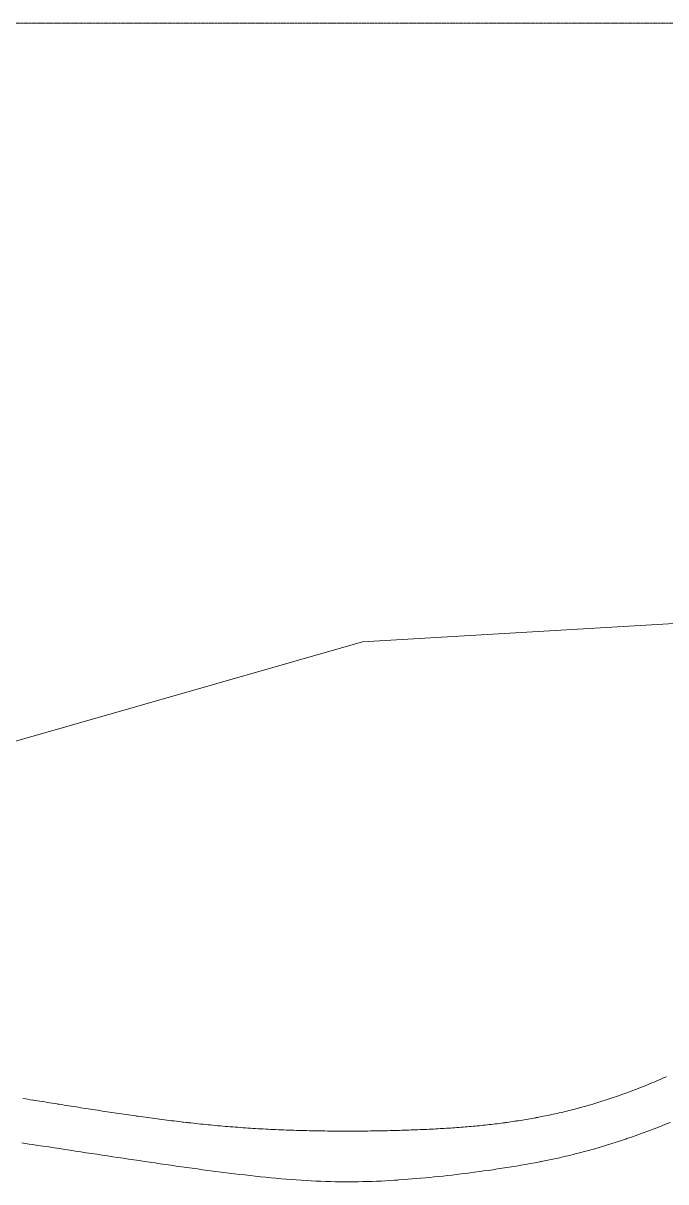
# Model space of a CAD drawing. Header units: inches. Extents: x -9418 to 110693, y 8585 to 209374.
# Drawn here: x -4245 to -2105, y 15093 to 18951 of the extents above; entities that cross this region are included whole.
import ezdxf

# ---------------------------------------------------------------- set-up
doc = ezdxf.new("R2010")
doc.units = ezdxf.units.IN
doc.header["$MEASUREMENT"] = 0
doc.linetypes.add('Aligning Line 1_8_', pattern=[0.25, 0.125, -0.125])
for name, color, linetype, lineweight in [('0-1', 7, 'Continuous', 5), ('C-TOPO', 7, 'Continuous', 9), ('G-ANNO-SYMB', 111, 'Aligning Line 1_8_', 9)]:
    doc.layers.add(name, color=color, linetype=linetype, lineweight=lineweight)

# ---------------------------------------------------------------- blocks, each defined once
blk = doc.blocks.new('1750 Ox - Topography_rvt-1-SITE PLAN - TOPO WITH IMAGERY')
at = {"layer": 'C-TOPO'}
for p, q in [((-167.7, 17065.8), (-3115.1, 16890.3)), ((-3115.1, 16890.3), (-8355.6, 15393.4)), ((-2137.3, 15428.1), (-2129.9, 15431.3)), ((-2129.9, 15431.3), (-2137.3, 15428.1)), ((-2129.9, 15431.3), (-2122.5, 15434.4)), ((-2122.5, 15434.4), (-2129.9, 15431.3)), ((-2122.5, 15434.4), (-2115, 15437.6)), ((-2115, 15437.6), (-2122.5, 15434.4)), ((-2115, 15437.6), (-2107.6, 15440.9)), ((-2107.6, 15440.9), (-2115, 15437.6)), ((-2107.6, 15440.9), (-2103.4, 15442.7)), ((-2103.4, 15442.7), (-2107.6, 15440.9)), ((-2231.6, 15390.7), (-2224.5, 15393.3)), ((-2224.5, 15393.3), (-2231.6, 15390.7)), ((-2224.5, 15393.3), (-2217.4, 15396)), ((-2217.4, 15396), (-2224.5, 15393.3)), ((-2217.4, 15396), (-2210.2, 15398.7)), ((-2210.2, 15398.7), (-2217.4, 15396)), ((-2210.2, 15398.7), (-2203, 15401.5)), ((-2203, 15401.5), (-2210.2, 15398.7)), ((-2203, 15401.5), (-2195.8, 15404.3)), ((-2195.8, 15404.3), (-2203, 15401.5)), ((-2195.8, 15404.3), (-2188.6, 15407.1)), ((-2188.6, 15407.1), (-2195.8, 15404.3)), ((-2188.6, 15407.1), (-2181.3, 15410)), ((-2181.3, 15410), (-2188.6, 15407.1)), ((-2181.3, 15410), (-2174, 15412.9)), ((-2174, 15412.9), (-2181.3, 15410)), ((-2174, 15412.9), (-2166.7, 15415.9)), ((-2166.7, 15415.9), (-2174, 15412.9)), ((-2166.7, 15415.9), (-2159.4, 15418.9)), ((-2159.4, 15418.9), (-2166.7, 15415.9)), ((-2159.4, 15418.9), (-2152.1, 15421.9)), ((-2152.1, 15421.9), (-2159.4, 15418.9)), ((-2152.1, 15421.9), (-2144.7, 15425)), ((-2144.7, 15425), (-2152.1, 15421.9)), ((-2144.7, 15425), (-2137.3, 15428.1)), ((-2137.3, 15428.1), (-2144.7, 15425)), ((-4246.2, 15370.1), (-4238.1, 15368.8)), ((-4238.1, 15368.8), (-4246.2, 15370.1)), ((-4238.1, 15368.8), (-4230, 15367.5)), ((-4230, 15367.5), (-4238.1, 15368.8)), ((-4230, 15367.5), (-4221.9, 15366.2)), ((-4221.9, 15366.2), (-4230, 15367.5)), ((-4221.9, 15366.2), (-4213.8, 15365)), ((-4213.8, 15365), (-4221.9, 15366.2)), ((-4213.8, 15365), (-4211.5, 15364.6)), ((-4211.5, 15364.6), (-4213.8, 15365)), ((-4211.5, 15364.6), (-4205.7, 15363.7)), ((-4205.7, 15363.7), (-4211.5, 15364.6)), ((-4205.7, 15363.7), (-4197.6, 15362.4)), ((-4197.6, 15362.4), (-4205.7, 15363.7)), ((-4197.6, 15362.4), (-4189.5, 15361.1)), ((-4189.5, 15361.1), (-4197.6, 15362.4)), ((-4189.5, 15361.1), (-4181.5, 15359.9)), ((-4181.5, 15359.9), (-4189.5, 15361.1)), ((-4181.5, 15359.9), (-4173.4, 15358.6)), ((-4173.4, 15358.6), (-4181.5, 15359.9)), ((-4173.4, 15358.6), (-4165.4, 15357.3)), ((-4165.4, 15357.3), (-4173.4, 15358.6)), ((-4165.4, 15357.3), (-4157.3, 15356.1)), ((-4157.3, 15356.1), (-4165.4, 15357.3)), ((-4157.3, 15356.1), (-4149.3, 15354.8)), ((-4149.3, 15354.8), (-4157.3, 15356.1)), ((-4149.3, 15354.8), (-4141.3, 15353.5)), ((-4141.3, 15353.5), (-4149.3, 15354.8)), ((-2342, 15353.6), (-2335.2, 15355.7)), ((-2335.2, 15355.7), (-2342, 15353.6)), ((-2335.2, 15355.7), (-2331.4, 15356.9)), ((-2331.4, 15356.9), (-2335.2, 15355.7)), ((-2331.4, 15356.9), (-2328.5, 15357.8)), ((-2328.5, 15357.8), (-2331.4, 15356.9)), ((-2328.5, 15357.8), (-2321.7, 15359.9)), ((-2321.7, 15359.9), (-2328.5, 15357.8)), ((-2321.7, 15359.9), (-2314.9, 15362)), ((-2314.9, 15362), (-2321.7, 15359.9)), ((-2314.9, 15362), (-2308, 15364.2)), ((-2308, 15364.2), (-2314.9, 15362)), ((-2308, 15364.2), (-2301.2, 15366.4)), ((-2301.2, 15366.4), (-2308, 15364.2)), ((-2301.2, 15366.4), (-2294.3, 15368.7)), ((-2294.3, 15368.7), (-2301.2, 15366.4)), ((-2294.3, 15368.7), (-2287.5, 15371)), ((-2287.5, 15371), (-2294.3, 15368.7)), ((-2287.5, 15371), (-2280.6, 15373.3)), ((-2280.6, 15373.3), (-2287.5, 15371)), ((-2280.6, 15373.3), (-2273.6, 15375.7)), ((-2273.6, 15375.7), (-2280.6, 15373.3)), ((-2273.6, 15375.7), (-2266.7, 15378.1)), ((-2266.7, 15378.1), (-2273.6, 15375.7)), ((-2266.7, 15378.1), (-2259.7, 15380.5)), ((-2259.7, 15380.5), (-2266.7, 15378.1)), ((-2259.7, 15380.5), (-2252.7, 15383)), ((-2252.7, 15383), (-2259.7, 15380.5)), ((-2252.7, 15383), (-2245.7, 15385.5)), ((-2245.7, 15385.5), (-2252.7, 15383)), ((-2245.7, 15385.5), (-2241.5, 15387)), ((-2241.5, 15387), (-2245.7, 15385.5)), ((-2241.5, 15387), (-2238.6, 15388.1)), ((-2238.6, 15388.1), (-2241.5, 15387)), ((-2238.6, 15388.1), (-2231.6, 15390.7)), ((-2231.6, 15390.7), (-2238.6, 15388.1)), ((-4141.3, 15353.5), (-4133.2, 15352.2)), ((-4133.2, 15352.2), (-4141.3, 15353.5)), ((-4133.2, 15352.2), (-4129.8, 15351.7)), ((-4129.8, 15351.7), (-4133.2, 15352.2)), ((-4129.8, 15351.7), (-4125.2, 15351)), ((-4125.2, 15351), (-4129.8, 15351.7)), ((-4125.2, 15351), (-4117.2, 15349.7)), ((-4117.2, 15349.7), (-4125.2, 15351)), ((-4117.2, 15349.7), (-4109.2, 15348.4)), ((-4109.2, 15348.4), (-4117.2, 15349.7)), ((-4109.2, 15348.4), (-4101.2, 15347.2)), ((-4101.2, 15347.2), (-4109.2, 15348.4)), ((-4101.2, 15347.2), (-4093.2, 15345.9)), ((-4093.2, 15345.9), (-4101.2, 15347.2)), ((-4093.2, 15345.9), (-4085.3, 15344.6)), ((-4085.3, 15344.6), (-4093.2, 15345.9)), ((-4085.3, 15344.6), (-4077.3, 15343.4)), ((-4077.3, 15343.4), (-4085.3, 15344.6)), ((-4077.3, 15343.4), (-4069.3, 15342.1)), ((-4069.3, 15342.1), (-4077.3, 15343.4)), ((-4069.3, 15342.1), (-4061.3, 15340.9)), ((-4061.3, 15340.9), (-4069.3, 15342.1)), ((-4061.3, 15340.9), (-4053.4, 15339.6)), ((-4053.4, 15339.6), (-4061.3, 15340.9)), ((-4053.4, 15339.6), (-4045.4, 15338.4)), ((-4045.4, 15338.4), (-4053.4, 15339.6)), ((-4045.4, 15338.4), (-4037.5, 15337.1)), ((-4037.5, 15337.1), (-4045.4, 15338.4)), ((-4037.5, 15337.1), (-4029.5, 15335.9)), ((-4029.5, 15335.9), (-4037.5, 15337.1)), ((-4029.5, 15335.9), (-4021.6, 15334.7)), ((-4021.6, 15334.7), (-4029.5, 15335.9)), ((-4021.6, 15334.7), (-4013.7, 15333.4)), ((-4013.7, 15333.4), (-4021.6, 15334.7)), ((-4013.7, 15333.4), (-4005.7, 15332.2)), ((-4005.7, 15332.2), (-4013.7, 15333.4)), ((-4005.7, 15332.2), (-3997.8, 15331)), ((-3997.8, 15331), (-4005.7, 15332.2)), ((-3997.8, 15331), (-3991.7, 15330)), ((-3991.7, 15330), (-3997.8, 15331)), ((-3991.7, 15330), (-3989.9, 15329.8)), ((-3989.9, 15329.8), (-3991.7, 15330)), ((-3989.9, 15329.8), (-3981.9, 15328.5)), ((-3981.9, 15328.5), (-3989.9, 15329.8)), ((-3981.9, 15328.5), (-3974, 15327.3)), ((-3974, 15327.3), (-3981.9, 15328.5)), ((-3974, 15327.3), (-3966.1, 15326.1)), ((-3966.1, 15326.1), (-3974, 15327.3)), ((-3966.1, 15326.1), (-3958.1, 15324.9)), ((-3958.1, 15324.9), (-3966.1, 15326.1)), ((-3958.1, 15324.9), (-3950.2, 15323.7)), ((-3950.2, 15323.7), (-3958.1, 15324.9)), ((-3950.2, 15323.7), (-3942.3, 15322.5)), ((-3942.3, 15322.5), (-3950.2, 15323.7)), ((-3942.3, 15322.5), (-3934.4, 15321.4)), ((-3934.4, 15321.4), (-3942.3, 15322.5)), ((-3934.4, 15321.4), (-3926.4, 15320.2)), ((-3926.4, 15320.2), (-3934.4, 15321.4)), ((-3926.4, 15320.2), (-3918.5, 15319)), ((-3918.5, 15319), (-3926.4, 15320.2)), ((-3918.5, 15319), (-3910.6, 15317.9)), ((-3910.6, 15317.9), (-3918.5, 15319)), ((-3910.6, 15317.9), (-3902.7, 15316.7)), ((-3902.7, 15316.7), (-3910.6, 15317.9)), ((-3902.7, 15316.7), (-3894.7, 15315.5)), ((-3894.7, 15315.5), (-3902.7, 15316.7)), ((-3894.7, 15315.5), (-3886.8, 15314.4)), ((-3886.8, 15314.4), (-3894.7, 15315.5)), ((-2493.2, 15315.1), (-2486.7, 15316.5)), ((-2486.7, 15316.5), (-2493.2, 15315.1)), ((-2486.7, 15316.5), (-2480.3, 15317.8)), ((-2480.3, 15317.8), (-2486.7, 15316.5)), ((-2480.3, 15317.8), (-2473.8, 15319.3)), ((-2473.8, 15319.3), (-2480.3, 15317.8)), ((-2473.8, 15319.3), (-2467.3, 15320.7)), ((-2467.3, 15320.7), (-2473.8, 15319.3)), ((-2467.3, 15320.7), (-2460.8, 15322.2)), ((-2460.8, 15322.2), (-2467.3, 15320.7)), ((-2460.8, 15322.2), (-2454.3, 15323.7)), ((-2454.3, 15323.7), (-2460.8, 15322.2)), ((-2454.3, 15323.7), (-2447.8, 15325.2)), ((-2447.8, 15325.2), (-2454.3, 15323.7)), ((-2447.8, 15325.2), (-2441.3, 15326.8)), ((-2441.3, 15326.8), (-2447.8, 15325.2)), ((-2441.3, 15326.8), (-2434.8, 15328.4)), ((-2434.8, 15328.4), (-2441.3, 15326.8)), ((-2434.8, 15328.4), (-2428.2, 15330)), ((-2428.2, 15330), (-2434.8, 15328.4)), ((-2428.2, 15330), (-2421.7, 15331.6)), ((-2421.7, 15331.6), (-2428.2, 15330)), ((-2421.7, 15331.6), (-2415.1, 15333.3)), ((-2415.1, 15333.3), (-2421.7, 15331.6)), ((-2415.1, 15333.3), (-2408.5, 15335)), ((-2408.5, 15335), (-2415.1, 15333.3)), ((-2408.5, 15335), (-2401.9, 15336.7)), ((-2401.9, 15336.7), (-2408.5, 15335)), ((-2401.9, 15336.7), (-2395.3, 15338.4)), ((-2395.3, 15338.4), (-2401.9, 15336.7)), ((-2395.3, 15338.4), (-2394.9, 15338.6)), ((-2394.9, 15338.6), (-2395.3, 15338.4)), ((-2394.9, 15338.6), (-2388.7, 15340.2)), ((-2388.7, 15340.2), (-2394.9, 15338.6)), ((-2388.7, 15340.2), (-2382.1, 15342)), ((-2382.1, 15342), (-2388.7, 15340.2)), ((-2382.1, 15342), (-2375.4, 15343.9)), ((-2375.4, 15343.9), (-2382.1, 15342)), ((-2375.4, 15343.9), (-2368.8, 15345.8)), ((-2368.8, 15345.8), (-2375.4, 15343.9)), ((-2368.8, 15345.8), (-2362.1, 15347.7)), ((-2362.1, 15347.7), (-2368.8, 15345.8)), ((-2362.1, 15347.7), (-2355.4, 15349.6)), ((-2355.4, 15349.6), (-2362.1, 15347.7)), ((-2355.4, 15349.6), (-2348.7, 15351.6)), ((-2348.7, 15351.6), (-2355.4, 15349.6)), ((-2348.7, 15351.6), (-2342, 15353.6)), ((-2342, 15353.6), (-2348.7, 15351.6)), ((-3886.8, 15314.4), (-3878.9, 15313.3)), ((-3878.9, 15313.3), (-3886.8, 15314.4)), ((-3878.9, 15313.3), (-3870.9, 15312.1)), ((-3870.9, 15312.1), (-3878.9, 15313.3)), ((-3870.9, 15312.1), (-3868.5, 15311.8)), ((-3868.5, 15311.8), (-3870.9, 15312.1)), ((-3868.5, 15311.8), (-3863, 15311)), ((-3863, 15311), (-3868.5, 15311.8)), ((-3863, 15311), (-3855, 15309.9)), ((-3855, 15309.9), (-3863, 15311)), ((-3855, 15309.9), (-3847.1, 15308.8)), ((-3847.1, 15308.8), (-3855, 15309.9)), ((-3847.1, 15308.8), (-3839.1, 15307.7)), ((-3839.1, 15307.7), (-3847.1, 15308.8)), ((-3839.1, 15307.7), (-3831.2, 15306.6)), ((-3831.2, 15306.6), (-3839.1, 15307.7)), ((-3831.2, 15306.6), (-3823.2, 15305.5)), ((-3823.2, 15305.5), (-3831.2, 15306.6)), ((-3823.2, 15305.5), (-3815.3, 15304.5)), ((-3815.3, 15304.5), (-3823.2, 15305.5)), ((-3815.3, 15304.5), (-3807.3, 15303.4)), ((-3807.3, 15303.4), (-3815.3, 15304.5)), ((-3807.3, 15303.4), (-3799.3, 15302.4)), ((-3799.3, 15302.4), (-3807.3, 15303.4)), ((-3799.3, 15302.4), (-3791.3, 15301.3)), ((-3791.3, 15301.3), (-3799.3, 15302.4)), ((-3791.3, 15301.3), (-3783.3, 15300.3)), ((-3783.3, 15300.3), (-3791.3, 15301.3)), ((-3783.3, 15300.3), (-3775.3, 15299.3)), ((-3775.3, 15299.3), (-3783.3, 15300.3)), ((-3775.3, 15299.3), (-3767.3, 15298.2)), ((-3767.3, 15298.2), (-3775.3, 15299.3)), ((-3767.3, 15298.2), (-3759.3, 15297.2)), ((-3759.3, 15297.2), (-3767.3, 15298.2)), ((-3759.3, 15297.2), (-3751.3, 15296.3)), ((-3751.3, 15296.3), (-3759.3, 15297.2)), ((-3751.3, 15296.3), (-3743.3, 15295.3)), ((-3743.3, 15295.3), (-3751.3, 15296.3)), ((-3743.3, 15295.3), (-3735.3, 15294.3)), ((-3735.3, 15294.3), (-3743.3, 15295.3)), ((-3735.3, 15294.3), (-3727.2, 15293.3)), ((-3727.2, 15293.3), (-3735.3, 15294.3)), ((-3727.2, 15293.3), (-3719.2, 15292.4)), ((-3719.2, 15292.4), (-3727.2, 15293.3)), ((-3719.2, 15292.4), (-3715, 15291.9)), ((-3715, 15291.9), (-3719.2, 15292.4)), ((-3715, 15291.9), (-3711.1, 15291.5)), ((-3711.1, 15291.5), (-3715, 15291.9)), ((-3711.1, 15291.5), (-3703, 15290.5)), ((-3703, 15290.5), (-3711.1, 15291.5)), ((-3703, 15290.5), (-3698.4, 15290)), ((-3698.4, 15290), (-3703, 15290.5)), ((-3698.4, 15290), (-3694.9, 15289.6)), ((-3694.9, 15289.6), (-3698.4, 15290)), ((-3694.9, 15289.6), (-3686.9, 15288.7)), ((-3686.9, 15288.7), (-3694.9, 15289.6)), ((-3686.9, 15288.7), (-3678.8, 15287.8)), ((-3678.8, 15287.8), (-3686.9, 15288.7)), ((-3678.8, 15287.8), (-3670.6, 15287)), ((-3670.6, 15287), (-3678.8, 15287.8)), ((-3670.6, 15287), (-3662.5, 15286.1)), ((-3662.5, 15286.1), (-3670.6, 15287)), ((-3662.5, 15286.1), (-3654.4, 15285.2)), ((-3654.4, 15285.2), (-3662.5, 15286.1)), ((-3654.4, 15285.2), (-3646.2, 15284.4)), ((-3646.2, 15284.4), (-3654.4, 15285.2)), ((-3646.2, 15284.4), (-3638.1, 15283.6)), ((-3638.1, 15283.6), (-3646.2, 15284.4)), ((-3638.1, 15283.6), (-3629.9, 15282.8)), ((-3629.9, 15282.8), (-3638.1, 15283.6)), ((-3629.9, 15282.8), (-3621.7, 15282)), ((-3621.7, 15282), (-3629.9, 15282.8)), ((-3621.7, 15282), (-3613.5, 15281.2)), ((-3613.5, 15281.2), (-3621.7, 15282)), ((-3613.5, 15281.2), (-3605.3, 15280.4)), ((-3605.3, 15280.4), (-3613.5, 15281.2)), ((-3605.3, 15280.4), (-3597.1, 15279.7)), ((-3597.1, 15279.7), (-3605.3, 15280.4)), ((-3597.1, 15279.7), (-3588.9, 15278.9)), ((-3588.9, 15278.9), (-3597.1, 15279.7)), ((-3588.9, 15278.9), (-3580.6, 15278.2)), ((-3580.6, 15278.2), (-3588.9, 15278.9)), ((-3580.6, 15278.2), (-3572.4, 15277.5)), ((-3572.4, 15277.5), (-3580.6, 15278.2)), ((-3572.4, 15277.5), (-3564.1, 15276.8)), ((-3564.1, 15276.8), (-3572.4, 15277.5)), ((-3564.1, 15276.8), (-3555.8, 15276.1)), ((-3555.8, 15276.1), (-3564.1, 15276.8)), ((-2760, 15276.6), (-2753.3, 15277.2)), ((-2753.3, 15277.2), (-2760, 15276.6)), ((-2753.3, 15277.2), (-2746.6, 15277.8)), ((-2746.6, 15277.8), (-2753.3, 15277.2)), ((-2746.6, 15277.8), (-2739.8, 15278.5)), ((-2739.8, 15278.5), (-2746.6, 15277.8)), ((-2739.8, 15278.5), (-2733.2, 15279.1)), ((-2733.2, 15279.1), (-2739.8, 15278.5)), ((-2733.2, 15279.1), (-2726.5, 15279.7)), ((-2726.5, 15279.7), (-2733.2, 15279.1)), ((-2726.5, 15279.7), (-2719.8, 15280.4)), ((-2719.8, 15280.4), (-2726.5, 15279.7)), ((-2719.8, 15280.4), (-2713.2, 15281.1)), ((-2713.2, 15281.1), (-2719.8, 15280.4)), ((-2713.2, 15281.1), (-2706.6, 15281.8)), ((-2706.6, 15281.8), (-2713.2, 15281.1)), ((-2706.6, 15281.8), (-2700, 15282.5)), ((-2700, 15282.5), (-2706.6, 15281.8)), ((-2700, 15282.5), (-2693.4, 15283.2)), ((-2693.4, 15283.2), (-2700, 15282.5)), ((-2693.4, 15283.2), (-2686.8, 15284)), ((-2686.8, 15284), (-2693.4, 15283.2)), ((-2686.8, 15284), (-2680.3, 15284.7)), ((-2680.3, 15284.7), (-2686.8, 15284)), ((-2680.3, 15284.7), (-2673.7, 15285.5)), ((-2673.7, 15285.5), (-2680.3, 15284.7)), ((-2673.7, 15285.5), (-2667.2, 15286.3)), ((-2667.2, 15286.3), (-2673.7, 15285.5)), ((-2667.2, 15286.3), (-2660.7, 15287.1)), ((-2660.7, 15287.1), (-2667.2, 15286.3)), ((-2660.7, 15287.1), (-2654.2, 15287.9)), ((-2654.2, 15287.9), (-2660.7, 15287.1)), ((-2654.2, 15287.9), (-2647.7, 15288.8)), ((-2647.7, 15288.8), (-2654.2, 15287.9)), ((-2647.7, 15288.8), (-2641.2, 15289.7)), ((-2641.2, 15289.7), (-2647.7, 15288.8)), ((-2641.2, 15289.7), (-2639.3, 15289.9)), ((-2639.3, 15289.9), (-2641.2, 15289.7)), ((-2639.3, 15289.9), (-2634.8, 15290.5)), ((-2634.8, 15290.5), (-2639.3, 15289.9)), ((-2634.8, 15290.5), (-2628.3, 15291.5)), ((-2628.3, 15291.5), (-2634.8, 15290.5)), ((-2628.3, 15291.5), (-2621.8, 15292.4)), ((-2621.8, 15292.4), (-2628.3, 15291.5)), ((-2621.8, 15292.4), (-2615.4, 15293.3)), ((-2615.4, 15293.3), (-2621.8, 15292.4)), ((-2615.4, 15293.3), (-2609, 15294.3)), ((-2609, 15294.3), (-2615.4, 15293.3)), ((-2609, 15294.3), (-2605.7, 15294.8)), ((-2605.7, 15294.8), (-2609, 15294.3)), ((-2605.7, 15294.8), (-2602.5, 15295.3)), ((-2602.5, 15295.3), (-2605.7, 15294.8)), ((-2602.5, 15295.3), (-2596.1, 15296.3)), ((-2596.1, 15296.3), (-2602.5, 15295.3)), ((-2596.1, 15296.3), (-2589.7, 15297.3)), ((-2589.7, 15297.3), (-2596.1, 15296.3)), ((-2589.7, 15297.3), (-2583.2, 15298.3)), ((-2583.2, 15298.3), (-2589.7, 15297.3)), ((-2583.2, 15298.3), (-2576.8, 15299.4)), ((-2576.8, 15299.4), (-2583.2, 15298.3)), ((-2576.8, 15299.4), (-2570.4, 15300.4)), ((-2570.4, 15300.4), (-2576.8, 15299.4)), ((-2570.4, 15300.4), (-2564, 15301.5)), ((-2564, 15301.5), (-2570.4, 15300.4)), ((-2564, 15301.5), (-2557.5, 15302.7)), ((-2557.5, 15302.7), (-2564, 15301.5)), ((-2557.5, 15302.7), (-2551.1, 15303.8)), ((-2551.1, 15303.8), (-2557.5, 15302.7)), ((-2551.1, 15303.8), (-2544.7, 15305)), ((-2544.7, 15305), (-2551.1, 15303.8)), ((-2544.7, 15305), (-2538.3, 15306.2)), ((-2538.3, 15306.2), (-2544.7, 15305)), ((-2538.3, 15306.2), (-2536.8, 15306.4)), ((-2536.8, 15306.4), (-2538.3, 15306.2)), ((-2536.8, 15306.4), (-2531.9, 15307.4)), ((-2531.9, 15307.4), (-2536.8, 15306.4)), ((-2531.9, 15307.4), (-2525.4, 15308.6)), ((-2525.4, 15308.6), (-2531.9, 15307.4)), ((-2525.4, 15308.6), (-2519, 15309.8)), ((-2519, 15309.8), (-2525.4, 15308.6)), ((-2519, 15309.8), (-2512.6, 15311.1)), ((-2512.6, 15311.1), (-2519, 15309.8)), ((-2512.6, 15311.1), (-2506.1, 15312.4)), ((-2506.1, 15312.4), (-2512.6, 15311.1)), ((-2506.1, 15312.4), (-2499.7, 15313.7)), ((-2499.7, 15313.7), (-2506.1, 15312.4)), ((-2499.7, 15313.7), (-2493.2, 15315.1)), ((-2493.2, 15315.1), (-2499.7, 15313.7)), ((-2108.4, 15283.3), (-2126.3, 15276.3)), ((-2126.3, 15276.3), (-2108.4, 15283.3)), ((-2090.6, 15290.3), (-2108.4, 15283.3)), ((-2108.4, 15283.3), (-2090.6, 15290.3)), ((-3555.8, 15276.1), (-3547.5, 15275.5)), ((-3547.5, 15275.5), (-3555.8, 15276.1)), ((-3547.5, 15275.5), (-3539.1, 15274.8)), ((-3539.1, 15274.8), (-3547.5, 15275.5)), ((-3539.1, 15274.8), (-3530.8, 15274.2)), ((-3530.8, 15274.2), (-3539.1, 15274.8)), ((-3530.8, 15274.2), (-3522.4, 15273.6)), ((-3522.4, 15273.6), (-3530.8, 15274.2)), ((-3522.4, 15273.6), (-3514.1, 15273)), ((-3514.1, 15273), (-3522.4, 15273.6)), ((-3514.1, 15273), (-3505.7, 15272.4)), ((-3505.7, 15272.4), (-3514.1, 15273)), ((-3505.7, 15272.4), (-3497.2, 15271.8)), ((-3497.2, 15271.8), (-3505.7, 15272.4)), ((-3497.2, 15271.8), (-3488.8, 15271.2)), ((-3488.8, 15271.2), (-3497.2, 15271.8)), ((-3488.8, 15271.2), (-3480.4, 15270.7)), ((-3480.4, 15270.7), (-3488.8, 15271.2)), ((-3480.4, 15270.7), (-3471.9, 15270.2)), ((-3471.9, 15270.2), (-3480.4, 15270.7)), ((-3471.9, 15270.2), (-3463.4, 15269.7)), ((-3463.4, 15269.7), (-3471.9, 15270.2)), ((-3463.4, 15269.7), (-3454.9, 15269.2)), ((-3454.9, 15269.2), (-3463.4, 15269.7)), ((-3454.9, 15269.2), (-3446.4, 15268.7)), ((-3446.4, 15268.7), (-3454.9, 15269.2)), ((-3446.4, 15268.7), (-3437.9, 15268.3)), ((-3437.9, 15268.3), (-3446.4, 15268.7)), ((-3437.9, 15268.3), (-3429.4, 15267.9)), ((-3429.4, 15267.9), (-3437.9, 15268.3)), ((-3429.4, 15267.9), (-3420.9, 15267.4)), ((-3420.9, 15267.4), (-3429.4, 15267.9)), ((-3420.9, 15267.4), (-3412.3, 15267)), ((-3412.3, 15267), (-3420.9, 15267.4)), ((-3412.3, 15267), (-3403.7, 15266.6)), ((-3403.7, 15266.6), (-3412.3, 15267)), ((-3403.7, 15266.6), (-3395.2, 15266.3)), ((-3395.2, 15266.3), (-3403.7, 15266.6)), ((-3395.2, 15266.3), (-3386.6, 15265.9)), ((-3386.6, 15265.9), (-3395.2, 15266.3)), ((-3386.6, 15265.9), (-3378, 15265.6)), ((-3378, 15265.6), (-3386.6, 15265.9)), ((-3378, 15265.6), (-3369.5, 15265.2)), ((-3369.5, 15265.2), (-3378, 15265.6)), ((-3369.5, 15265.2), (-3360.9, 15264.9)), ((-3360.9, 15264.9), (-3369.5, 15265.2)), ((-3360.9, 15264.9), (-3352.3, 15264.6)), ((-3352.3, 15264.6), (-3360.9, 15264.9)), ((-3352.3, 15264.6), (-3343.7, 15264.3)), ((-3343.7, 15264.3), (-3352.3, 15264.6)), ((-3343.7, 15264.3), (-3335.1, 15264.1)), ((-3335.1, 15264.1), (-3343.7, 15264.3)), ((-3335.1, 15264.1), (-3326.5, 15263.8)), ((-3326.5, 15263.8), (-3335.1, 15264.1)), ((-3326.5, 15263.8), (-3317.9, 15263.6)), ((-3317.9, 15263.6), (-3326.5, 15263.8)), ((-3317.9, 15263.6), (-3309.3, 15263.3)), ((-3309.3, 15263.3), (-3317.9, 15263.6)), ((-3309.3, 15263.3), (-3305.4, 15263.2)), ((-3305.4, 15263.2), (-3309.3, 15263.3)), ((-3305.4, 15263.2), (-3300.7, 15263.1)), ((-3300.7, 15263.1), (-3305.4, 15263.2)), ((-3300.7, 15263.1), (-3292.2, 15262.9)), ((-3292.2, 15262.9), (-3300.7, 15263.1)), ((-3292.2, 15262.9), (-3283.6, 15262.7)), ((-3283.6, 15262.7), (-3292.2, 15262.9)), ((-3283.6, 15262.7), (-3275, 15262.6)), ((-3275, 15262.6), (-3283.6, 15262.7)), ((-3275, 15262.6), (-3266.4, 15262.4)), ((-3266.4, 15262.4), (-3275, 15262.6)), ((-3266.4, 15262.4), (-3257.9, 15262.3)), ((-3257.9, 15262.3), (-3266.4, 15262.4)), ((-3257.9, 15262.3), (-3249.3, 15262.1)), ((-3249.3, 15262.1), (-3257.9, 15262.3)), ((-3249.3, 15262.1), (-3240.8, 15262)), ((-3240.8, 15262), (-3249.3, 15262.1)), ((-3240.8, 15262), (-3232.2, 15261.9)), ((-3232.2, 15261.9), (-3240.8, 15262)), ((-3232.2, 15261.9), (-3223.7, 15261.8)), ((-3223.7, 15261.8), (-3232.2, 15261.9)), ((-3223.7, 15261.8), (-3215.2, 15261.7)), ((-3215.2, 15261.7), (-3223.7, 15261.8)), ((-3215.2, 15261.7), (-3206.7, 15261.7)), ((-3206.7, 15261.7), (-3215.2, 15261.7)), ((-3206.7, 15261.7), (-3204.4, 15261.7)), ((-3204.4, 15261.7), (-3206.7, 15261.7)), ((-3204.4, 15261.7), (-3198.2, 15261.6)), ((-3198.2, 15261.6), (-3204.4, 15261.7)), ((-3198.2, 15261.6), (-3189.7, 15261.6)), ((-3189.7, 15261.6), (-3198.2, 15261.6)), ((-3189.7, 15261.6), (-3181.3, 15261.5)), ((-3181.3, 15261.5), (-3189.7, 15261.6)), ((-3181.3, 15261.5), (-3172.8, 15261.5)), ((-3172.8, 15261.5), (-3181.3, 15261.5)), ((-3172.8, 15261.5), (-3164.4, 15261.5)), ((-3164.4, 15261.5), (-3172.8, 15261.5)), ((-3164.4, 15261.5), (-3156, 15261.5)), ((-3156, 15261.5), (-3164.4, 15261.5)), ((-3156, 15261.5), (-3147.6, 15261.6)), ((-3147.6, 15261.6), (-3156, 15261.5)), ((-3147.6, 15261.6), (-3139.2, 15261.6)), ((-3139.2, 15261.6), (-3147.6, 15261.6)), ((-3139.2, 15261.6), (-3134.9, 15261.6)), ((-3134.9, 15261.6), (-3139.2, 15261.6)), ((-3134.9, 15261.6), (-3130.8, 15261.6)), ((-3130.8, 15261.6), (-3134.9, 15261.6)), ((-3130.8, 15261.6), (-3122.5, 15261.7)), ((-3122.5, 15261.7), (-3130.8, 15261.6)), ((-3122.5, 15261.7), (-3114.2, 15261.8)), ((-3114.2, 15261.8), (-3122.5, 15261.7)), ((-3114.2, 15261.8), (-3105.9, 15261.8)), ((-3105.9, 15261.8), (-3114.2, 15261.8)), ((-3105.9, 15261.8), (-3097.6, 15261.9)), ((-3097.6, 15261.9), (-3105.9, 15261.8)), ((-3097.6, 15261.9), (-3089.4, 15262)), ((-3089.4, 15262), (-3097.6, 15261.9)), ((-3089.4, 15262), (-3081.2, 15262.1)), ((-3081.2, 15262.1), (-3089.4, 15262)), ((-3081.2, 15262.1), (-3073, 15262.3)), ((-3073, 15262.3), (-3081.2, 15262.1)), ((-3073, 15262.3), (-3064.8, 15262.4)), ((-3064.8, 15262.4), (-3073, 15262.3)), ((-3064.8, 15262.4), (-3056.7, 15262.5)), ((-3056.7, 15262.5), (-3064.8, 15262.4)), ((-3056.7, 15262.5), (-3055.7, 15262.6)), ((-3055.7, 15262.6), (-3056.7, 15262.5)), ((-3055.7, 15262.6), (-3048.5, 15262.7)), ((-3048.5, 15262.7), (-3055.7, 15262.6)), ((-3048.5, 15262.7), (-3040.5, 15262.9)), ((-3040.5, 15262.9), (-3048.5, 15262.7)), ((-3040.5, 15262.9), (-3032.4, 15263)), ((-3032.4, 15263), (-3040.5, 15262.9)), ((-3032.4, 15263), (-3024.4, 15263.2)), ((-3024.4, 15263.2), (-3032.4, 15263)), ((-3024.4, 15263.2), (-3016.4, 15263.4)), ((-3016.4, 15263.4), (-3024.4, 15263.2)), ((-3016.4, 15263.4), (-3008.5, 15263.6)), ((-3008.5, 15263.6), (-3016.4, 15263.4)), ((-3008.5, 15263.6), (-3000.5, 15263.9)), ((-3000.5, 15263.9), (-3008.5, 15263.6)), ((-3000.5, 15263.9), (-2992.7, 15264.1)), ((-2992.7, 15264.1), (-3000.5, 15263.9)), ((-2992.7, 15264.1), (-2984.8, 15264.3)), ((-2984.8, 15264.3), (-2992.7, 15264.1)), ((-2984.8, 15264.3), (-2977, 15264.6)), ((-2977, 15264.6), (-2984.8, 15264.3)), ((-2977, 15264.6), (-2969.2, 15264.8)), ((-2969.2, 15264.8), (-2977, 15264.6)), ((-2969.2, 15264.8), (-2961.5, 15265.1)), ((-2961.5, 15265.1), (-2969.2, 15264.8)), ((-2961.5, 15265.1), (-2953.8, 15265.4)), ((-2953.8, 15265.4), (-2961.5, 15265.1)), ((-2953.8, 15265.4), (-2946.2, 15265.6)), ((-2946.2, 15265.6), (-2953.8, 15265.4)), ((-2946.2, 15265.6), (-2938.5, 15265.9)), ((-2938.5, 15265.9), (-2946.2, 15265.6)), ((-2938.5, 15265.9), (-2931, 15266.2)), ((-2931, 15266.2), (-2938.5, 15265.9)), ((-2931, 15266.2), (-2923.4, 15266.5)), ((-2923.4, 15266.5), (-2931, 15266.2)), ((-2923.4, 15266.5), (-2916, 15266.9)), ((-2916, 15266.9), (-2923.4, 15266.5)), ((-2916, 15266.9), (-2908.5, 15267.2)), ((-2908.5, 15267.2), (-2916, 15266.9)), ((-2908.5, 15267.2), (-2901.1, 15267.5)), ((-2901.1, 15267.5), (-2908.5, 15267.2)), ((-2901.1, 15267.5), (-2893.7, 15267.9)), ((-2893.7, 15267.9), (-2901.1, 15267.5)), ((-2893.7, 15267.9), (-2886.4, 15268.2)), ((-2886.4, 15268.2), (-2893.7, 15267.9)), ((-2886.4, 15268.2), (-2879.1, 15268.6)), ((-2879.1, 15268.6), (-2886.4, 15268.2)), ((-2879.1, 15268.6), (-2871.8, 15269)), ((-2871.8, 15269), (-2879.1, 15268.6)), ((-2871.8, 15269), (-2864.6, 15269.4)), ((-2864.6, 15269.4), (-2871.8, 15269)), ((-2864.6, 15269.4), (-2857.4, 15269.8)), ((-2857.4, 15269.8), (-2864.6, 15269.4)), ((-2857.4, 15269.8), (-2850.3, 15270.2)), ((-2850.3, 15270.2), (-2857.4, 15269.8)), ((-2850.3, 15270.2), (-2843.2, 15270.6)), ((-2843.2, 15270.6), (-2850.3, 15270.2)), ((-2843.2, 15270.6), (-2836.1, 15271)), ((-2836.1, 15271), (-2843.2, 15270.6)), ((-2836.1, 15271), (-2829, 15271.5)), ((-2829, 15271.5), (-2836.1, 15271)), ((-2829, 15271.5), (-2822, 15271.9)), ((-2822, 15271.9), (-2829, 15271.5)), ((-2822, 15271.9), (-2815, 15272.4)), ((-2815, 15272.4), (-2822, 15271.9)), ((-2815, 15272.4), (-2808, 15272.9)), ((-2808, 15272.9), (-2815, 15272.4)), ((-2808, 15272.9), (-2801.1, 15273.4)), ((-2801.1, 15273.4), (-2808, 15272.9)), ((-2801.1, 15273.4), (-2794.2, 15273.9)), ((-2794.2, 15273.9), (-2801.1, 15273.4)), ((-2794.2, 15273.9), (-2793.6, 15273.9)), ((-2793.6, 15273.9), (-2794.2, 15273.9)), ((-2793.6, 15273.9), (-2787.3, 15274.4)), ((-2787.3, 15274.4), (-2793.6, 15273.9)), ((-2787.3, 15274.4), (-2780.5, 15274.9)), ((-2780.5, 15274.9), (-2787.3, 15274.4)), ((-2780.5, 15274.9), (-2773.6, 15275.5)), ((-2773.6, 15275.5), (-2780.5, 15274.9)), ((-2773.6, 15275.5), (-2766.8, 15276.1)), ((-2766.8, 15276.1), (-2773.6, 15275.5)), ((-2766.8, 15276.1), (-2760, 15276.6)), ((-2760, 15276.6), (-2766.8, 15276.1)), ((-2216.9, 15243), (-2235, 15236.7)), ((-2235, 15236.7), (-2216.9, 15243)), ((-2198.7, 15249.4), (-2216.9, 15243)), ((-2216.9, 15243), (-2198.7, 15249.4)), ((-2180.6, 15256), (-2198.7, 15249.4)), ((-2198.7, 15249.4), (-2180.6, 15256)), ((-2162.4, 15262.7), (-2180.6, 15256)), ((-2180.6, 15256), (-2162.4, 15262.7)), ((-2144.3, 15269.4), (-2162.4, 15262.7)), ((-2162.4, 15262.7), (-2144.3, 15269.4)), ((-2126.3, 15276.3), (-2144.3, 15269.4)), ((-2144.3, 15269.4), (-2126.3, 15276.3)), ((-4232.3, 15219.6), (-4249.4, 15222.2)), ((-4249.4, 15222.2), (-4232.3, 15219.6)), ((-4225.3, 15218.5), (-4232.3, 15219.6)), ((-4232.3, 15219.6), (-4225.3, 15218.5)), ((-4214.3, 15216.9), (-4225.3, 15218.5)), ((-4225.3, 15218.5), (-4214.3, 15216.9)), ((-4196.3, 15214.2), (-4214.3, 15216.9)), ((-4214.3, 15216.9), (-4196.3, 15214.2)), ((-4178.4, 15211.5), (-4196.3, 15214.2)), ((-4196.3, 15214.2), (-4178.4, 15211.5)), ((-4160.5, 15208.8), (-4178.4, 15211.5)), ((-4178.4, 15211.5), (-4160.5, 15208.8)), ((-4142.6, 15206), (-4160.5, 15208.8)), ((-4160.5, 15208.8), (-4142.6, 15206)), ((-4124.7, 15203.3), (-4142.6, 15206)), ((-4142.6, 15206), (-4124.7, 15203.3)), ((-4106.9, 15200.6), (-4124.7, 15203.3)), ((-4124.7, 15203.3), (-4106.9, 15200.6)), ((-4089.1, 15197.9), (-4106.9, 15200.6)), ((-4106.9, 15200.6), (-4089.1, 15197.9)), ((-2341.7, 15203.1), (-2359, 15198.2)), ((-2359, 15198.2), (-2341.7, 15203.1)), ((-2324.2, 15208.1), (-2341.7, 15203.1)), ((-2341.7, 15203.1), (-2324.2, 15208.1)), ((-2306.6, 15213.4), (-2324.2, 15208.1)), ((-2324.2, 15208.1), (-2306.6, 15213.4)), ((-2288.9, 15218.9), (-2306.6, 15213.4)), ((-2306.6, 15213.4), (-2288.9, 15218.9)), ((-2271, 15224.6), (-2288.9, 15218.9)), ((-2288.9, 15218.9), (-2271, 15224.6)), ((-2253.1, 15230.6), (-2271, 15224.6)), ((-2271, 15224.6), (-2253.1, 15230.6)), ((-2236.9, 15236), (-2253.1, 15230.6)), ((-2253.1, 15230.6), (-2236.9, 15236)), ((-2235, 15236.7), (-2236.9, 15236)), ((-2236.9, 15236), (-2235, 15236.7)), ((-4071.3, 15195.2), (-4089.1, 15197.9)), ((-4089.1, 15197.9), (-4071.3, 15195.2)), ((-4053.6, 15192.5), (-4071.3, 15195.2)), ((-4071.3, 15195.2), (-4053.6, 15192.5)), ((-4035.8, 15189.8), (-4053.6, 15192.5)), ((-4053.6, 15192.5), (-4035.8, 15189.8)), ((-4018.1, 15187.1), (-4035.8, 15189.8)), ((-4035.8, 15189.8), (-4018.1, 15187.1)), ((-4000.4, 15184.4), (-4018.1, 15187.1)), ((-4018.1, 15187.1), (-4000.4, 15184.4)), ((-3982.7, 15181.8), (-4000.4, 15184.4)), ((-4000.4, 15184.4), (-3982.7, 15181.8)), ((-3965.1, 15179.1), (-3982.7, 15181.8)), ((-3982.7, 15181.8), (-3965.1, 15179.1)), ((-3947.4, 15176.4), (-3965.1, 15179.1)), ((-3965.1, 15179.1), (-3947.4, 15176.4)), ((-3929.8, 15173.8), (-3947.4, 15176.4)), ((-3947.4, 15176.4), (-3929.8, 15173.8)), ((-3912.1, 15171.1), (-3929.8, 15173.8)), ((-3929.8, 15173.8), (-3912.1, 15171.1)), ((-3894.5, 15168.5), (-3912.1, 15171.1)), ((-3912.1, 15171.1), (-3894.5, 15168.5)), ((-3886.1, 15167.2), (-3894.5, 15168.5)), ((-3894.5, 15168.5), (-3886.1, 15167.2)), ((-3876.9, 15165.9), (-3886.1, 15167.2)), ((-3886.1, 15167.2), (-3876.9, 15165.9)), ((-3859.3, 15163.3), (-3876.9, 15165.9)), ((-3876.9, 15165.9), (-3859.3, 15163.3)), ((-3841.7, 15160.7), (-3859.3, 15163.3)), ((-3859.3, 15163.3), (-3841.7, 15160.7)), ((-2509, 15162.7), (-2520.2, 15160.5)), ((-2520.2, 15160.5), (-2509, 15162.7)), ((-2492.7, 15166), (-2509, 15162.7)), ((-2509, 15162.7), (-2492.7, 15166)), ((-2476.4, 15169.5), (-2492.7, 15166)), ((-2492.7, 15166), (-2476.4, 15169.5)), ((-2460, 15173.1), (-2476.4, 15169.5)), ((-2476.4, 15169.5), (-2460, 15173.1)), ((-2443.5, 15176.9), (-2460, 15173.1)), ((-2460, 15173.1), (-2443.5, 15176.9)), ((-2426.8, 15180.8), (-2443.5, 15176.9)), ((-2443.5, 15176.9), (-2426.8, 15180.8)), ((-2410, 15184.9), (-2426.8, 15180.8)), ((-2426.8, 15180.8), (-2410, 15184.9)), ((-2406.9, 15185.7), (-2410, 15184.9)), ((-2410, 15184.9), (-2406.9, 15185.7)), ((-2393.2, 15189.1), (-2406.9, 15185.7)), ((-2406.9, 15185.7), (-2393.2, 15189.1)), ((-2376.1, 15193.6), (-2393.2, 15189.1)), ((-2393.2, 15189.1), (-2376.1, 15193.6)), ((-2359, 15198.2), (-2376.1, 15193.6)), ((-2376.1, 15193.6), (-2359, 15198.2)), ((-3824.1, 15158.1), (-3841.7, 15160.7)), ((-3841.7, 15160.7), (-3824.1, 15158.1)), ((-3819.7, 15157.4), (-3824.1, 15158.1)), ((-3824.1, 15158.1), (-3819.7, 15157.4)), ((-3806.5, 15155.5), (-3819.7, 15157.4)), ((-3819.7, 15157.4), (-3806.5, 15155.5)), ((-3788.9, 15153), (-3806.5, 15155.5)), ((-3806.5, 15155.5), (-3788.9, 15153)), ((-3771.3, 15150.4), (-3788.9, 15153)), ((-3788.9, 15153), (-3771.3, 15150.4)), ((-3753.6, 15147.9), (-3771.3, 15150.4)), ((-3771.3, 15150.4), (-3753.6, 15147.9)), ((-3736, 15145.4), (-3753.6, 15147.9)), ((-3753.6, 15147.9), (-3736, 15145.4)), ((-3718.4, 15142.9), (-3736, 15145.4)), ((-3736, 15145.4), (-3718.4, 15142.9)), ((-3700.8, 15140.5), (-3718.4, 15142.9)), ((-3718.4, 15142.9), (-3700.8, 15140.5)), ((-3683.1, 15138), (-3700.8, 15140.5)), ((-3700.8, 15140.5), (-3683.1, 15138)), ((-3665.5, 15135.6), (-3683.1, 15138)), ((-3683.1, 15138), (-3665.5, 15135.6)), ((-3647.8, 15133.2), (-3665.5, 15135.6)), ((-3665.5, 15135.6), (-3647.8, 15133.2)), ((-3630.2, 15130.8), (-3647.8, 15133.2)), ((-3647.8, 15133.2), (-3630.2, 15130.8)), ((-3612.6, 15128.5), (-3630.2, 15130.8)), ((-3630.2, 15130.8), (-3612.6, 15128.5)), ((-3594.9, 15126.2), (-3612.6, 15128.5)), ((-3612.6, 15128.5), (-3594.9, 15126.2)), ((-3577.4, 15124), (-3594.9, 15126.2)), ((-3594.9, 15126.2), (-3577.4, 15124)), ((-3559.8, 15121.8), (-3577.4, 15124)), ((-3577.4, 15124), (-3559.8, 15121.8)), ((-2757.5, 15122.7), (-2772.5, 15120.8)), ((-2772.5, 15120.8), (-2757.5, 15122.7)), ((-2742.4, 15124.6), (-2757.5, 15122.7)), ((-2757.5, 15122.7), (-2742.4, 15124.6)), ((-2727.3, 15126.7), (-2742.4, 15124.6)), ((-2742.4, 15124.6), (-2727.3, 15126.7)), ((-2717.8, 15128), (-2727.3, 15126.7)), ((-2727.3, 15126.7), (-2717.8, 15128)), ((-2712.1, 15128.8), (-2717.8, 15128)), ((-2717.8, 15128), (-2712.1, 15128.8)), ((-2696.9, 15130.9), (-2712.1, 15128.8)), ((-2712.1, 15128.8), (-2696.9, 15130.9)), ((-2681.6, 15133.2), (-2696.9, 15130.9)), ((-2696.9, 15130.9), (-2681.6, 15133.2)), ((-2666.3, 15135.5), (-2681.6, 15133.2)), ((-2681.6, 15133.2), (-2666.3, 15135.5)), ((-2650.9, 15137.8), (-2666.3, 15135.5)), ((-2666.3, 15135.5), (-2650.9, 15137.8)), ((-2635.4, 15140.2), (-2650.9, 15137.8)), ((-2650.9, 15137.8), (-2635.4, 15140.2)), ((-2619.9, 15142.7), (-2635.4, 15140.2)), ((-2635.4, 15140.2), (-2619.9, 15142.7)), ((-2604.3, 15145.3), (-2619.9, 15142.7)), ((-2619.9, 15142.7), (-2604.3, 15145.3)), ((-2591.3, 15147.5), (-2604.3, 15145.3)), ((-2604.3, 15145.3), (-2591.3, 15147.5)), ((-2588.6, 15147.9), (-2591.3, 15147.5)), ((-2591.3, 15147.5), (-2588.6, 15147.9)), ((-2572.8, 15150.7), (-2588.6, 15147.9)), ((-2588.6, 15147.9), (-2572.8, 15150.7)), ((-2557, 15153.5), (-2572.8, 15150.7)), ((-2572.8, 15150.7), (-2557, 15153.5)), ((-2541.1, 15156.5), (-2557, 15153.5)), ((-2557, 15153.5), (-2541.1, 15156.5)), ((-2525.1, 15159.5), (-2541.1, 15156.5)), ((-2541.1, 15156.5), (-2525.1, 15159.5)), ((-2523.1, 15159.9), (-2525.1, 15159.5)), ((-2525.1, 15159.5), (-2523.1, 15159.9)), ((-2521.5, 15160.3), (-2523.1, 15159.9)), ((-2523.1, 15159.9), (-2521.5, 15160.3)), ((-2521.1, 15160.3), (-2521.5, 15160.3)), ((-2521.5, 15160.3), (-2521.1, 15160.3)), ((-2520.2, 15160.5), (-2521.1, 15160.3)), ((-2521.1, 15160.3), (-2520.2, 15160.5)), ((-3542.2, 15119.6), (-3559.8, 15121.8)), ((-3559.8, 15121.8), (-3542.2, 15119.6)), ((-3525, 15117.5), (-3542.2, 15119.6)), ((-3542.2, 15119.6), (-3525, 15117.5)), ((-3524.7, 15117.5), (-3525, 15117.5)), ((-3525, 15117.5), (-3524.7, 15117.5)), ((-3507.3, 15115.5), (-3524.7, 15117.5)), ((-3524.7, 15117.5), (-3507.3, 15115.5)), ((-3489.9, 15113.5), (-3507.3, 15115.5)), ((-3507.3, 15115.5), (-3489.9, 15113.5)), ((-3472.5, 15111.6), (-3489.9, 15113.5)), ((-3489.9, 15113.5), (-3472.5, 15111.6)), ((-3455.2, 15109.7), (-3472.5, 15111.6)), ((-3472.5, 15111.6), (-3455.2, 15109.7)), ((-3438, 15108), (-3455.2, 15109.7)), ((-3455.2, 15109.7), (-3438, 15108)), ((-3420.8, 15106.3), (-3438, 15108)), ((-3438, 15108), (-3420.8, 15106.3)), ((-3403.7, 15104.7), (-3420.8, 15106.3)), ((-3420.8, 15106.3), (-3403.7, 15104.7)), ((-3386.7, 15103.1), (-3403.7, 15104.7)), ((-3403.7, 15104.7), (-3386.7, 15103.1)), ((-3369.8, 15101.7), (-3386.7, 15103.1)), ((-3386.7, 15103.1), (-3369.8, 15101.7)), ((-3353, 15100.4), (-3369.8, 15101.7)), ((-3369.8, 15101.7), (-3353, 15100.4)), ((-3336.2, 15099.1), (-3353, 15100.4)), ((-3353, 15100.4), (-3336.2, 15099.1)), ((-3319.6, 15098), (-3336.2, 15099.1)), ((-3336.2, 15099.1), (-3319.6, 15098)), ((-3303.1, 15096.9), (-3319.6, 15098)), ((-3319.6, 15098), (-3303.1, 15096.9)), ((-3286.7, 15096), (-3303.1, 15096.9)), ((-3303.1, 15096.9), (-3286.7, 15096)), ((-3270.4, 15095.2), (-3286.7, 15096)), ((-3286.7, 15096), (-3270.4, 15095.2)), ((-3254.2, 15094.5), (-3270.4, 15095.2)), ((-3270.4, 15095.2), (-3254.2, 15094.5)), ((-3238.2, 15093.9), (-3254.2, 15094.5)), ((-3254.2, 15094.5), (-3238.2, 15093.9)), ((-3222.2, 15093.4), (-3238.2, 15093.9)), ((-3238.2, 15093.9), (-3222.2, 15093.4)), ((-3206.5, 15093.1), (-3222.2, 15093.4)), ((-3222.2, 15093.4), (-3206.5, 15093.1)), ((-3190.8, 15092.9), (-3206.5, 15093.1)), ((-3206.5, 15093.1), (-3190.8, 15092.9)), ((-3175.2, 15092.8), (-3190.8, 15092.9)), ((-3190.8, 15092.9), (-3175.2, 15092.8)), ((-3159.8, 15092.7), (-3175.2, 15092.8)), ((-3175.2, 15092.8), (-3159.8, 15092.7)), ((-3144.4, 15092.8), (-3159.8, 15092.7)), ((-3159.8, 15092.7), (-3144.4, 15092.8)), ((-3129.1, 15093), (-3144.4, 15092.8)), ((-3144.4, 15092.8), (-3129.1, 15093)), ((-3114, 15093.4), (-3129.1, 15093)), ((-3129.1, 15093), (-3114, 15093.4)), ((-3098.8, 15093.7), (-3114, 15093.4)), ((-3114, 15093.4), (-3098.8, 15093.7)), ((-3083.8, 15094.2), (-3098.8, 15093.7)), ((-3098.8, 15093.7), (-3083.8, 15094.2)), ((-3068.8, 15094.8), (-3083.8, 15094.2)), ((-3083.8, 15094.2), (-3068.8, 15094.8)), ((-3053.9, 15095.5), (-3068.8, 15094.8)), ((-3068.8, 15094.8), (-3053.9, 15095.5)), ((-3039, 15096.2), (-3053.9, 15095.5)), ((-3053.9, 15095.5), (-3039, 15096.2)), ((-3024.2, 15097.1), (-3039, 15096.2)), ((-3039, 15096.2), (-3024.2, 15097.1)), ((-3009.4, 15098), (-3024.2, 15097.1)), ((-3024.2, 15097.1), (-3009.4, 15098)), ((-2998.6, 15098.7), (-3009.4, 15098)), ((-3009.4, 15098), (-2998.6, 15098.7)), ((-2994.6, 15098.9), (-2998.6, 15098.7)), ((-2998.6, 15098.7), (-2994.6, 15098.9)), ((-2979.9, 15100), (-2994.6, 15098.9)), ((-2994.6, 15098.9), (-2979.9, 15100)), ((-2965.1, 15101.1), (-2979.9, 15100)), ((-2979.9, 15100), (-2965.1, 15101.1)), ((-2950.4, 15102.3), (-2965.1, 15101.1)), ((-2965.1, 15101.1), (-2950.4, 15102.3)), ((-2935.7, 15103.5), (-2950.4, 15102.3)), ((-2950.4, 15102.3), (-2935.7, 15103.5)), ((-2921, 15104.8), (-2935.7, 15103.5)), ((-2935.7, 15103.5), (-2921, 15104.8)), ((-2906.2, 15106.1), (-2921, 15104.8)), ((-2921, 15104.8), (-2906.2, 15106.1)), ((-2891.5, 15107.5), (-2906.2, 15106.1)), ((-2906.2, 15106.1), (-2891.5, 15107.5)), ((-2876.7, 15109), (-2891.5, 15107.5)), ((-2891.5, 15107.5), (-2876.7, 15109)), ((-2861.9, 15110.5), (-2876.7, 15109)), ((-2876.7, 15109), (-2861.9, 15110.5)), ((-2847.1, 15112.1), (-2861.9, 15110.5)), ((-2861.9, 15110.5), (-2847.1, 15112.1)), ((-2832.2, 15113.7), (-2847.1, 15112.1)), ((-2847.1, 15112.1), (-2832.2, 15113.7)), ((-2817.3, 15115.4), (-2832.2, 15113.7)), ((-2832.2, 15113.7), (-2817.3, 15115.4)), ((-2802.4, 15117.1), (-2817.3, 15115.4)), ((-2817.3, 15115.4), (-2802.4, 15117.1)), ((-2787.5, 15118.9), (-2802.4, 15117.1)), ((-2802.4, 15117.1), (-2787.5, 15118.9)), ((-2772.5, 15120.8), (-2787.5, 15118.9)), ((-2787.5, 15118.9), (-2772.5, 15120.8))]:
    blk.add_line(p, q, dxfattribs=at)
blk = doc.blocks.new('1750 Ox - 2nd Phase_rvt-1-SITE PLAN - TOPO WITH IMAGERY')
at = {"layer": 'G-ANNO-SYMB'}
blk.add_line((4312.7, 18950.5), (-9418.3, 18950.5), dxfattribs=at)

msp = doc.modelspace()

# ---------------------------------------------------------------- block references
at = {"layer": '0-1'}
for name in ['1750 Ox - 2nd Phase_rvt-1-SITE PLAN - TOPO WITH IMAGERY', '1750 Ox - Topography_rvt-1-SITE PLAN - TOPO WITH IMAGERY']:
    msp.add_blockref(name, (0, 0), dxfattribs=at)

doc.saveas('drawing.dxf')
